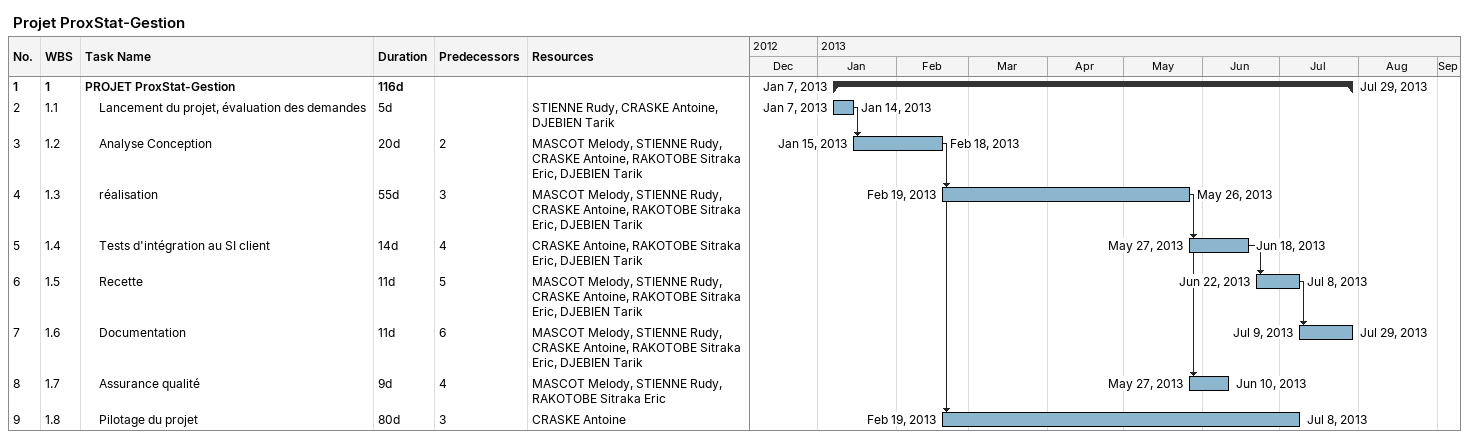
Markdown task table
Projet ProxStat-Gestion

| ID | WBS | Task | Duration | Start | Finish | Predecessors | Resources |
|---|---|---|---|---|---|---|---|
| 1 | 1 | **PROJET ProxStat-Gestion** | 116d | 2013-01-07 | 2013-07-29 |  |  |
| 2 | 1.1 | Lancement du projet, évaluation des demandes | 5d | 2013-01-07 | 2013-01-14 |  | STIENNE Rudy, CRASKE Antoine, DJEBIEN Tarik |
| 3 | 1.2 | Analyse Conception | 20d | 2013-01-15 | 2013-02-18 | 2 | MASCOT Melody, STIENNE Rudy, CRASKE Antoine, RAKOTOBE Sitraka Eric, DJEBIEN Tarik |
| 4 | 1.3 | réalisation | 55d | 2013-02-19 | 2013-05-26 | 3 | MASCOT Melody, STIENNE Rudy, CRASKE Antoine, RAKOTOBE Sitraka Eric, DJEBIEN Tarik |
| 5 | 1.4 | Tests d'intégration au SI client | 14d | 2013-05-27 | 2013-06-18 | 4 | CRASKE Antoine, RAKOTOBE Sitraka Eric, DJEBIEN Tarik |
| 6 | 1.5 | Recette | 11d | 2013-06-22 | 2013-07-08 | 5 | MASCOT Melody, STIENNE Rudy, CRASKE Antoine, RAKOTOBE Sitraka Eric, DJEBIEN Tarik |
| 7 | 1.6 | Documentation | 11d | 2013-07-09 | 2013-07-29 | 6 | MASCOT Melody, STIENNE Rudy, CRASKE Antoine, RAKOTOBE Sitraka Eric, DJEBIEN Tarik |
| 8 | 1.7 | Assurance qualité | 9d | 2013-05-27 | 2013-06-10 | 4 | MASCOT Melody, STIENNE Rudy, RAKOTOBE Sitraka Eric |
| 9 | 1.8 | Pilotage du projet | 80d | 2013-02-19 | 2013-07-08 | 3 | CRASKE Antoine |
